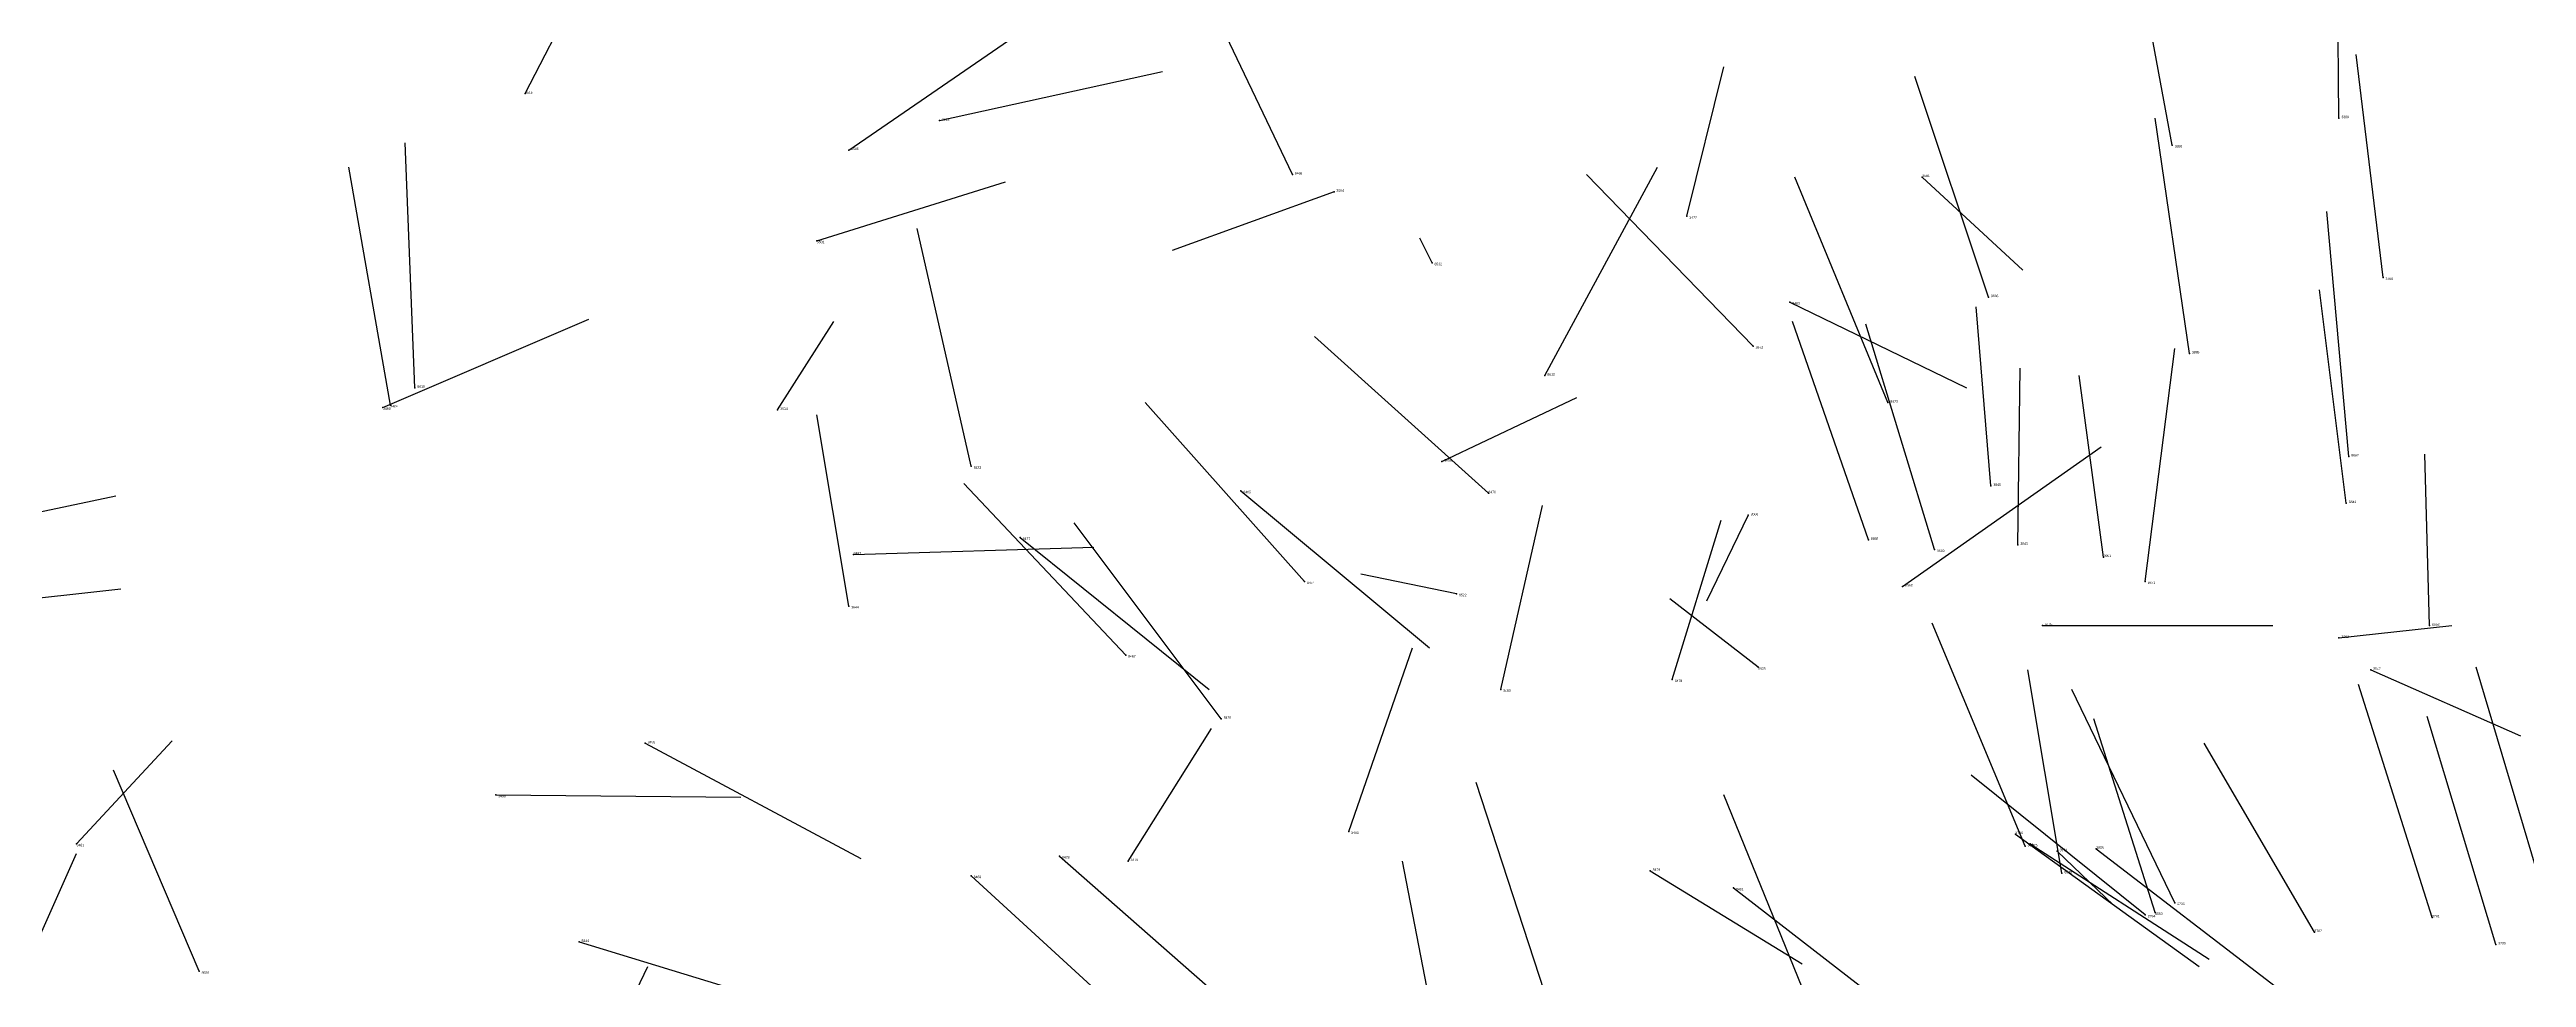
# Model space of a CAD drawing. Extents: x 59.1 to 70.8, y 600.3 to 605.1.
# Drawn here: x 63.286 to 64.297, y 603.394 to 603.772 of the extents above; entities that cross this region are included whole.
import ezdxf

# ---------------------------------------------------------------- set-up
doc = ezdxf.new("R2010")
doc.units = 0
for name, color, linetype in [('Facilities', 3, 'CONTINUOUS'), ('Normals', 1, 'CONTINUOUS'), ('Source_points', 5, 'CONTINUOUS'), ('Text', 3, 'CONTINUOUS')]:
    doc.layers.add(name, color=color, linetype=linetype)

msp = doc.modelspace()

# ---------------------------------------------------------------- linework, layer by layer
at = {"layer": 'Facilities', "color": 3}
for p in [(63.48, 603.754, 460.17), (63.649, 603.743, 455.66), (64.22, 603.744, 457.35), (63.612, 603.731, 455.423), (64.152, 603.733, 457.216), (63.793, 603.721, 462.412), (64.05, 603.72, 455.892), (63.81, 603.714, 455.601), (63.954, 603.704, 454.719), (63.599, 603.694, 455.498), (63.85, 603.685, 460.703), (64.077, 603.671, 457.227), (64.238, 603.679, 457.088), (63.996, 603.669, 462.672), (63.981, 603.651, 457.418), (64.159, 603.648, 457.289), (63.435, 603.634, 461.953), (63.896, 603.639, 461.685), (63.422, 603.626, 455.106), (63.425, 603.627, 462.08), (63.583, 603.625, 456.359), (64.036, 603.628, 460.499), (63.662, 603.602, 462.388), (63.854, 603.604, 456.3), (64.224, 603.606, 460.387), (63.772, 603.592, 462.798), (63.873, 603.591, 462.608), (64.078, 603.594, 454.778), (63.979, 603.582, 455.61), (64.223, 603.587, 454.764), (63.682, 603.573, 462.839), (64.028, 603.572, 460.556), (64.089, 603.57, 454.771), (63.614, 603.566, 455.352), (64.055, 603.568, 460.492), (64.124, 603.565, 454.796), (63.798, 603.555, 462.918), (63.86, 603.55, 460.158), (64.042, 603.553, 461.588), (64.141, 603.555, 460.402), (63.612, 603.545, 456.408), (64.099, 603.537, 458.973), (64.22, 603.532, 455.88), (64.257, 603.537, 460.786), (63.725, 603.525, 462.844), (63.983, 603.52, 460.183), (64.233, 603.519, 462.477), (63.878, 603.511, 454.873), (63.948, 603.515, 454.827), (63.764, 603.499, 462.782), (63.529, 603.489, 455.707), (63.468, 603.468, 455.147), (63.297, 603.448, 454.664), (63.816, 603.453, 454.887), (64.088, 603.452, 456.876), (64.094, 603.448, 457.413), (63.698, 603.443, 462.858), (63.726, 603.441, 454.922), (63.939, 603.437, 462.774), (64.092, 603.447, 462.065), (64.105, 603.445, 455.909), (64.121, 603.446, 456.842), (63.662, 603.435, 462.843), (63.973, 603.43, 462.101), (64.107, 603.436, 462.243), (64.141, 603.419, 456.813), (64.145, 603.42, 462.268), (64.153, 603.424, 456.78), (64.258, 603.418, 456.724), (63.502, 603.408, 462.326), (64.21, 603.412, 456.769), (64.284, 603.407, 456.771), (63.347, 603.396, 461.492)]:
    msp.add_point(p, dxfattribs=at)
at = {"layer": 'Normals', "color": 1}
for p, q in [((64.22, 603.744, 457.35), (64.219, 603.843, 457.336)), ((64.152, 603.733, 457.216), (64.135, 603.825, 457.182)), ((63.48, 603.754, 460.17), (63.512, 603.816, 460.242)), ((63.793, 603.721, 462.412), (63.751, 603.809, 462.392)), ((63.612, 603.731, 455.423), (63.682, 603.779, 455.371)), ((63.649, 603.743, 455.66), (63.74, 603.763, 455.623)), ((63.954, 603.704, 454.719), (63.969, 603.765, 454.797)), ((64.077, 603.671, 457.227), (64.047, 603.761, 457.195)), ((64.238, 603.679, 457.088), (64.227, 603.77, 457.048)), ((64.159, 603.648, 457.289), (64.145, 603.744, 457.267)), ((63.435, 603.634, 461.953), (63.431, 603.734, 461.945)), ((63.425, 603.627, 462.08), (63.408, 603.724, 462.095)), ((63.896, 603.639, 461.685), (63.942, 603.724, 461.66)), ((63.981, 603.651, 457.418), (63.913, 603.721, 457.438)), ((64.036, 603.628, 460.499), (63.998, 603.72, 460.501)), ((64.05, 603.72, 455.892), (64.091, 603.682, 455.975)), ((63.599, 603.694, 455.498), (63.676, 603.718, 455.439)), ((63.81, 603.714, 455.601), (63.744, 603.69, 455.672)), ((64.224, 603.606, 460.387), (64.215, 603.706, 460.389)), ((63.662, 603.602, 462.388), (63.64, 603.699, 462.4)), ((63.85, 603.685, 460.703), (63.845, 603.695, 460.802)), ((64.223, 603.587, 454.764), (64.212, 603.674, 454.812)), ((63.422, 603.626, 455.106), (63.506, 603.662, 455.067)), ((63.583, 603.625, 456.359), (63.606, 603.661, 456.449)), ((63.996, 603.669, 462.672), (64.068, 603.634, 462.732)), ((64.028, 603.572, 460.556), (63.997, 603.661, 460.589)), ((64.055, 603.568, 460.492), (64.027, 603.66, 460.52)), ((64.078, 603.594, 454.778), (64.072, 603.667, 454.846)), ((63.873, 603.591, 462.608), (63.802, 603.655, 462.578)), ((64.141, 603.555, 460.402), (64.153, 603.65, 460.372)), ((64.089, 603.57, 454.771), (64.09, 603.642, 454.841)), ((63.854, 603.604, 456.3), (63.909, 603.63, 456.38)), ((64.124, 603.565, 454.796), (64.114, 603.639, 454.863)), ((63.612, 603.545, 456.408), (63.599, 603.623, 456.47)), ((63.798, 603.555, 462.918), (63.733, 603.628, 462.939)), ((64.042, 603.553, 461.588), (64.123, 603.61, 461.575)), ((64.257, 603.537, 460.786), (64.255, 603.607, 460.857)), ((63.237, 603.574, 456.847), (63.313, 603.59, 456.91)), ((63.725, 603.525, 462.844), (63.659, 603.595, 462.87)), ((63.772, 603.592, 462.798), (63.849, 603.528, 462.796)), ((63.764, 603.499, 462.782), (63.704, 603.579, 462.791)), ((63.878, 603.511, 454.873), (63.895, 603.586, 454.938)), ((63.948, 603.515, 454.827), (63.968, 603.58, 454.9)), ((63.979, 603.582, 455.61), (63.962, 603.547, 455.702)), ((63.614, 603.566, 455.352), (63.712, 603.569, 455.331)), ((63.682, 603.573, 462.839), (63.759, 603.511, 462.828)), ((63.233, 603.543, 456.9), (63.315, 603.552, 456.956)), ((63.86, 603.55, 460.158), (63.821, 603.558, 460.25)), ((63.983, 603.52, 460.183), (63.947, 603.548, 460.272)), ((63.816, 603.453, 454.887), (63.842, 603.528, 454.948)), ((64.092, 603.447, 462.065), (64.054, 603.538, 462.046)), ((64.099, 603.537, 458.973), (64.193, 603.537, 458.938)), ((64.22, 603.532, 455.88), (64.266, 603.537, 455.969)), ((64.107, 603.436, 462.243), (64.093, 603.519, 462.189)), ((64.233, 603.519, 462.477), (64.294, 603.492, 462.551)), ((64.304, 603.426, 456.717), (64.276, 603.52, 456.697)), ((64.153, 603.424, 456.78), (64.111, 603.511, 456.756)), ((64.258, 603.418, 456.724), (64.228, 603.513, 456.711)), ((64.145, 603.42, 462.268), (64.12, 603.499, 462.213)), ((64.284, 603.407, 456.771), (64.256, 603.5, 456.747)), ((63.297, 603.448, 454.664), (63.336, 603.49, 454.746)), ((63.529, 603.489, 455.707), (63.617, 603.442, 455.702)), ((63.726, 603.441, 454.922), (63.76, 603.495, 454.999)), ((64.21, 603.412, 456.769), (64.165, 603.489, 456.724)), ((63.347, 603.396, 461.492), (63.312, 603.478, 461.446)), ((63.468, 603.468, 455.147), (63.568, 603.467, 455.148)), ((63.898, 603.381, 462.336), (63.868, 603.473, 462.311)), ((64.006, 603.377, 462.084), (63.969, 603.468, 462.064)), ((64.141, 603.419, 456.813), (64.07, 603.476, 456.771)), ((64.088, 603.452, 456.876), (64.163, 603.398, 456.914)), ((64.094, 603.448, 457.413), (64.167, 603.401, 457.363)), ((63.259, 603.359, 461.872), (63.297, 603.444, 461.835)), ((63.698, 603.443, 462.858), (63.772, 603.378, 462.84)), ((63.855, 603.353, 462.161), (63.838, 603.441, 462.117)), ((63.939, 603.437, 462.774), (64.001, 603.399, 462.842)), ((64.105, 603.445, 455.909), (64.128, 603.423, 456.004)), ((64.121, 603.446, 456.842), (64.194, 603.39, 456.881)), ((63.662, 603.435, 462.843), (63.734, 603.369, 462.82)), ((63.973, 603.43, 462.101), (64.048, 603.372, 462.132)), ((63.502, 603.408, 462.326), (63.571, 603.387, 462.257)), ((63.499, 603.333, 454.908), (63.53, 603.398, 454.977))]:
    msp.add_line(p, q, dxfattribs=at)
at = {"layer": 'Source_points', "color": 5}
for p in [(63.48, 603.754, 460.17), (63.649, 603.743, 455.66), (64.22, 603.744, 457.35), (63.612, 603.731, 455.423), (64.152, 603.733, 457.216), (63.793, 603.721, 462.412), (64.05, 603.72, 455.892), (63.81, 603.714, 455.601), (63.954, 603.704, 454.719), (63.599, 603.694, 455.498), (63.85, 603.685, 460.703), (64.077, 603.671, 457.227), (64.238, 603.679, 457.088), (63.996, 603.669, 462.672), (63.981, 603.651, 457.418), (64.159, 603.648, 457.289), (63.435, 603.634, 461.953), (63.896, 603.639, 461.685), (63.422, 603.626, 455.106), (63.425, 603.627, 462.08), (63.583, 603.625, 456.359), (64.036, 603.628, 460.499), (63.662, 603.602, 462.388), (63.854, 603.604, 456.3), (64.224, 603.606, 460.387), (63.772, 603.592, 462.798), (63.873, 603.591, 462.608), (64.078, 603.594, 454.778), (63.979, 603.582, 455.61), (64.223, 603.587, 454.764), (63.682, 603.573, 462.839), (64.028, 603.572, 460.556), (64.089, 603.57, 454.771), (63.614, 603.566, 455.352), (64.055, 603.568, 460.492), (64.124, 603.565, 454.796), (63.798, 603.555, 462.918), (63.86, 603.55, 460.158), (64.042, 603.553, 461.588), (64.141, 603.555, 460.402), (63.612, 603.545, 456.408), (64.099, 603.537, 458.973), (64.22, 603.532, 455.88), (64.257, 603.537, 460.786), (63.725, 603.525, 462.844), (63.983, 603.52, 460.183), (64.233, 603.519, 462.477), (63.878, 603.511, 454.873), (63.948, 603.515, 454.827), (63.764, 603.499, 462.782), (63.529, 603.489, 455.707), (63.468, 603.468, 455.147), (63.297, 603.448, 454.664), (63.816, 603.453, 454.887), (64.088, 603.452, 456.876), (64.094, 603.448, 457.413), (63.698, 603.443, 462.858), (63.726, 603.441, 454.922), (63.939, 603.437, 462.774), (64.092, 603.447, 462.065), (64.105, 603.445, 455.909), (64.121, 603.446, 456.842), (63.662, 603.435, 462.843), (63.973, 603.43, 462.101), (64.107, 603.436, 462.243), (64.141, 603.419, 456.813), (64.145, 603.42, 462.268), (64.153, 603.424, 456.78), (64.258, 603.418, 456.724), (63.502, 603.408, 462.326), (64.21, 603.412, 456.769), (64.284, 603.407, 456.771), (63.347, 603.396, 461.492)]:
    msp.add_point(p, dxfattribs=at)

# ---------------------------------------------------------------- texts
at = {"layer": 'Text', "color": 3}
for s, p in [('8515', (63.48, 603.754, 460.17)), ('3513', (63.65, 603.743, 455.66)), ('3889', (64.221, 603.744, 457.35)), ('3505', (63.613, 603.731, 455.423)), ('3890', (64.153, 603.732, 457.216)), ('8466', (63.794, 603.721, 462.412)), ('3581', (64.05, 603.72, 455.892)), ('3504', (63.811, 603.714, 455.601)), ('3477', (63.955, 603.703, 454.719)), ('3501', (63.599, 603.693, 455.498)), ('8532', (63.851, 603.684, 460.703)), ('3866', (64.078, 603.671, 457.227)), ('3766', (64.239, 603.678, 457.088)), ('8463', (63.997, 603.668, 462.672)), ('3672', (63.982, 603.65, 457.418)), ('8612', (63.897, 603.639, 461.685)), ('3895', (64.16, 603.648, 457.289)), ('8610', (63.436, 603.634, 461.953)), ('8670', (64.037, 603.628, 460.499)), ('3499', (63.422, 603.625, 455.106)), ('8464', (63.425, 603.626, 462.08)), ('3634', (63.584, 603.625, 456.359)), ('8433', (63.663, 603.601, 462.388)), ('3656', (63.855, 603.604, 456.3)), ('8662', (64.225, 603.606, 460.387)), ('8465', (63.773, 603.591, 462.798)), ('8470', (63.873, 603.591, 462.608)), ('3845', (64.079, 603.594, 454.778)), ('3506', (63.98, 603.582, 455.61)), ('3841', (64.224, 603.587, 454.764)), ('8477', (63.683, 603.572, 462.839)), ('8656', (64.029, 603.572, 460.556)), ('3843', (64.09, 603.57, 454.771)), ('3497', (63.614, 603.566, 455.352)), ('8669', (64.056, 603.567, 460.492)), ('3901', (64.124, 603.565, 454.796)), ('8474', (63.799, 603.554, 462.918)), ('8522', (63.861, 603.549, 460.158)), ('8563', (64.043, 603.553, 461.588)), ('8671', (64.142, 603.554, 460.402)), ('3644', (63.613, 603.544, 456.408)), ('8425', (64.1, 603.537, 458.973)), ('3661', (64.221, 603.532, 455.88)), ('8650', (64.258, 603.537, 460.786)), ('8467', (63.726, 603.524, 462.844)), ('8535', (63.983, 603.519, 460.183)), ('8547', (64.234, 603.519, 462.477)), ('3483', (63.879, 603.51, 454.873)), ('3478', (63.949, 603.514, 454.827)), ('8476', (63.765, 603.499, 462.782)), ('3495', (63.53, 603.489, 455.707)), ('3490', (63.469, 603.467, 455.147)), ('3481', (63.297, 603.447, 454.664)), ('3493', (63.817, 603.452, 454.887)), ('3786', (64.088, 603.452, 456.876)), ('8536', (64.093, 603.447, 462.065)), ('3875', (64.094, 603.447, 457.413)), ('8478', (63.699, 603.442, 462.858)), ('3476', (63.727, 603.441, 454.922)), ('8479', (63.94, 603.437, 462.774)), ('3574', (64.106, 603.445, 455.909)), ('8548', (64.108, 603.436, 462.243)), ('3806', (64.121, 603.446, 456.842)), ('8469', (63.663, 603.434, 462.843)), ('8401', (63.974, 603.429, 462.101)), ('3784', (64.142, 603.418, 456.813)), ('8553', (64.145, 603.419, 462.268)), ('3783', (64.154, 603.423, 456.78)), ('3781', (64.258, 603.418, 456.724)), ('8444', (63.503, 603.408, 462.326)), ('3787', (64.21, 603.412, 456.769)), ('3795', (64.285, 603.407, 456.771)), ('8600', (63.348, 603.395, 461.492))]:
    msp.add_text(s, height=0.001, dxfattribs=at).set_placement(p)

doc.saveas('drawing.dxf')
